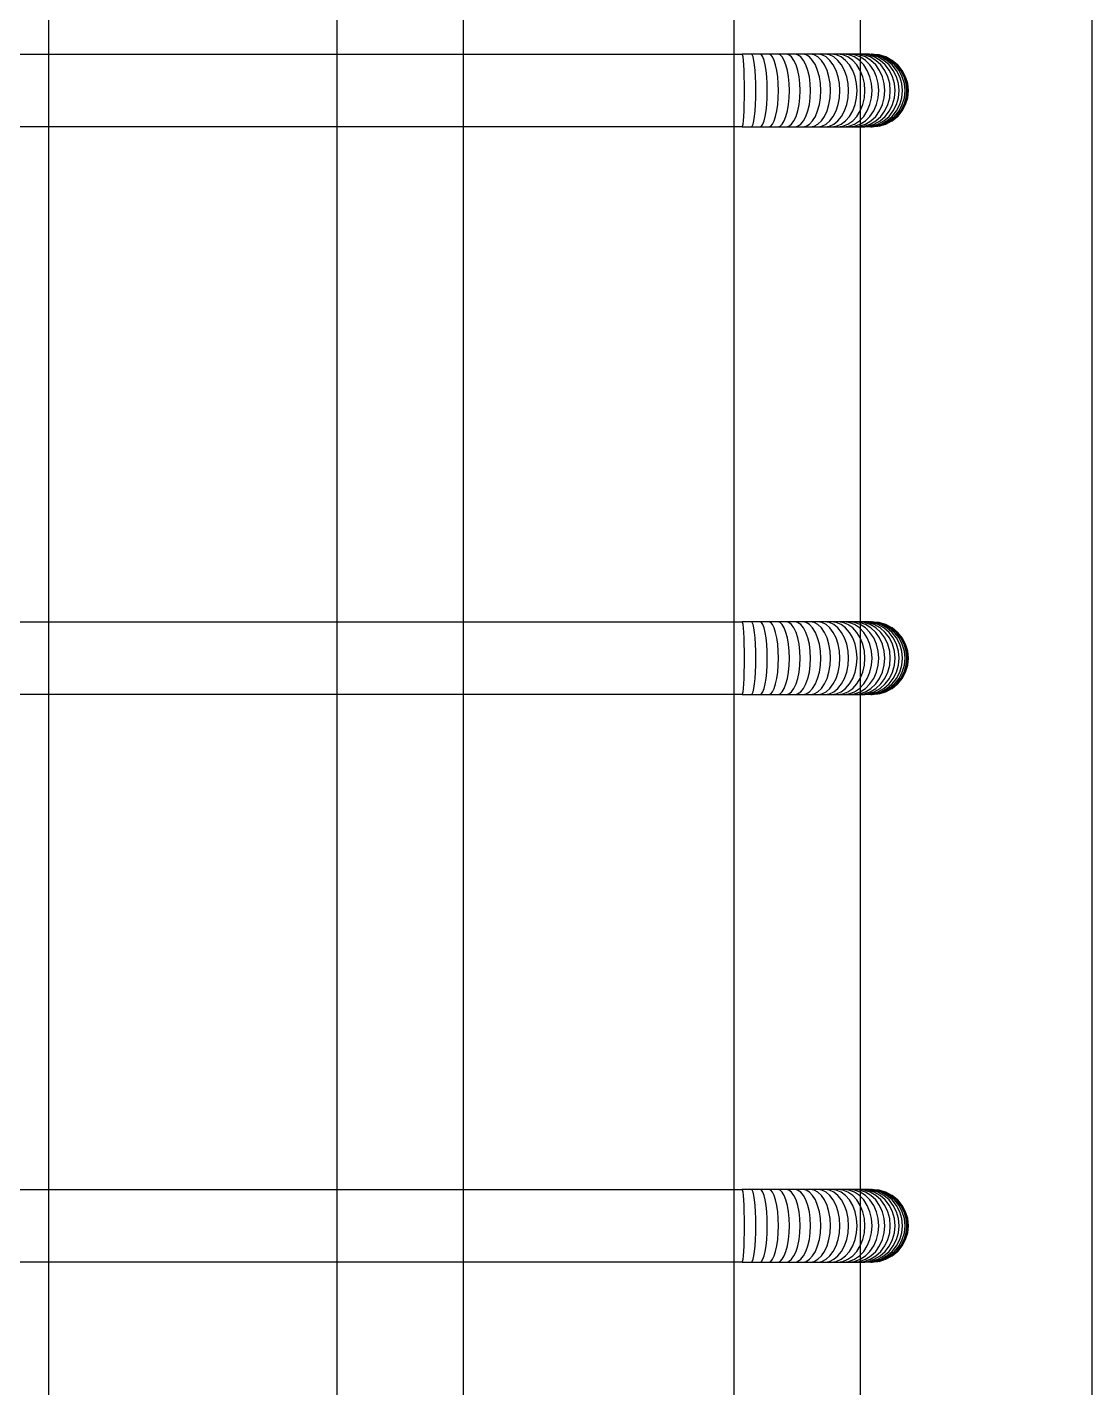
# Model space of a CAD drawing. Header units: inches. Extents: x 31 to 716, y 21 to 143.
# Drawn here: x 274.411 to 275.631, y 68.587 to 70.145 of the extents above; entities that cross this region are included whole.
import ezdxf

# ---------------------------------------------------------------- set-up
doc = ezdxf.new("R2010")
doc.units = ezdxf.units.IN
doc.header["$MEASUREMENT"] = 0
doc.layers.add('INNO-RFT-Y', color=2, linetype='Continuous')

# ---------------------------------------------------------------- blocks, each defined once
blk = doc.blocks.new('rebar red 2')
at = {"color": 1}
for p, q in [((-52.21323, -96.54951), (-51.49464, -96.54951)), ((-51.49284, -96.54951), (-51.49464, -96.54951)), ((-51.49454, -96.54964), (-51.49464, -96.54951)), ((-51.49446, -96.55005), (-51.49454, -96.54964)), ((-51.49437, -96.55072), (-51.49446, -96.55005)), ((-51.4943, -96.55161), (-51.49437, -96.55072)), ((-51.49424, -96.5527), (-51.4943, -96.55161)), ((-51.49107, -96.54951), (-51.49284, -96.54951)), ((-51.49266, -96.54964), (-51.49284, -96.54951)), ((-51.49248, -96.55005), (-51.49266, -96.54964)), ((-51.49232, -96.55072), (-51.49248, -96.55005)), ((-51.49218, -96.55161), (-51.49232, -96.55072)), ((-51.49206, -96.5527), (-51.49218, -96.55161)), ((-51.48932, -96.54951), (-51.49107, -96.54951)), ((-51.49079, -96.54964), (-51.49107, -96.54951)), ((-51.49053, -96.55005), (-51.49079, -96.54964)), ((-51.49029, -96.55072), (-51.49053, -96.55005)), ((-51.49008, -96.55161), (-51.49029, -96.55072)), ((-51.4899, -96.5527), (-51.49008, -96.55161)), ((-51.48759, -96.54951), (-51.48932, -96.54951)), ((-51.48895, -96.54964), (-51.48932, -96.54951)), ((-51.4886, -96.55005), (-51.48895, -96.54964)), ((-51.48828, -96.55072), (-51.4886, -96.55005)), ((-51.488, -96.55161), (-51.48828, -96.55072)), ((-51.48777, -96.5527), (-51.488, -96.55161)), ((-51.48591, -96.54951), (-51.48759, -96.54951)), ((-51.48714, -96.54964), (-51.48759, -96.54951)), ((-51.48671, -96.55005), (-51.48714, -96.54964)), ((-51.48631, -96.55072), (-51.48671, -96.55005)), ((-51.48596, -96.55161), (-51.48631, -96.55072)), ((-51.48567, -96.5527), (-51.48596, -96.55161)), ((-51.48427, -96.54951), (-51.48591, -96.54951)), ((-51.48537, -96.54964), (-51.48591, -96.54951)), ((-51.48486, -96.55005), (-51.48537, -96.54964)), ((-51.48438, -96.55072), (-51.48486, -96.55005)), ((-51.48396, -96.55161), (-51.48438, -96.55072)), ((-51.48268, -96.54951), (-51.48427, -96.54951)), ((-51.48365, -96.54964), (-51.48427, -96.54951)), ((-51.48362, -96.5527), (-51.48396, -96.55161)), ((-51.48305, -96.55005), (-51.48365, -96.54964)), ((-51.4825, -96.55072), (-51.48305, -96.55005)), ((-51.48116, -96.54951), (-51.48268, -96.54951)), ((-51.48198, -96.54964), (-51.48268, -96.54951)), ((-51.48202, -96.55161), (-51.4825, -96.55072)), ((-51.48162, -96.5527), (-51.48202, -96.55161)), ((-51.48131, -96.55005), (-51.48198, -96.54964)), ((-51.48068, -96.55072), (-51.48131, -96.55005)), ((-51.47969, -96.54951), (-51.48116, -96.54951)), ((-51.48038, -96.54964), (-51.48116, -96.54951)), ((-51.48014, -96.55161), (-51.48068, -96.55072)), ((-51.47963, -96.55005), (-51.48038, -96.54964)), ((-51.47969, -96.5527), (-51.48014, -96.55161)), ((-51.4783, -96.54951), (-51.47969, -96.54951)), ((-51.47884, -96.54964), (-51.47969, -96.54951)), ((-51.47893, -96.55072), (-51.47963, -96.55005)), ((-51.47833, -96.55161), (-51.47893, -96.55072)), ((-51.47802, -96.55005), (-51.47884, -96.54964)), ((-51.47783, -96.5527), (-51.47833, -96.55161)), ((-51.47699, -96.54951), (-51.4783, -96.54951)), ((-51.47738, -96.54964), (-51.4783, -96.54951)), ((-51.47726, -96.55072), (-51.47802, -96.55005)), ((-51.47649, -96.55005), (-51.47738, -96.54964)), ((-51.4766, -96.55161), (-51.47726, -96.55072)), ((-51.47576, -96.54951), (-51.47699, -96.54951)), ((-51.476, -96.54964), (-51.47699, -96.54951)), ((-51.47605, -96.5527), (-51.4766, -96.55161)), ((-51.47567, -96.55072), (-51.47649, -96.55005)), ((-51.47504, -96.55005), (-51.476, -96.54964)), ((-51.47462, -96.54951), (-51.47576, -96.54951)), ((-51.4747, -96.54964), (-51.47576, -96.54951)), ((-51.47495, -96.55161), (-51.47567, -96.55072)), ((-51.47416, -96.55072), (-51.47504, -96.55005)), ((-51.47436, -96.5527), (-51.47495, -96.55161)), ((-51.47369, -96.55005), (-51.4747, -96.54964)), ((-51.47357, -96.54951), (-51.47462, -96.54951)), ((-51.4735, -96.54964), (-51.47462, -96.54951)), ((-51.47339, -96.55161), (-51.47416, -96.55072)), ((-51.47275, -96.55072), (-51.47369, -96.55005)), ((-51.47262, -96.54951), (-51.47357, -96.54951)), ((-51.4724, -96.54964), (-51.47357, -96.54951)), ((-51.47243, -96.55005), (-51.4735, -96.54964)), ((-51.47276, -96.5527), (-51.47339, -96.55161)), ((-51.47193, -96.55161), (-51.47275, -96.55072)), ((-51.47177, -96.54951), (-51.47262, -96.54951)), ((-51.4714, -96.54964), (-51.47262, -96.54951)), ((-51.47144, -96.55072), (-51.47243, -96.55005)), ((-51.47128, -96.55005), (-51.4724, -96.54964)), ((-51.47126, -96.5527), (-51.47193, -96.55161)), ((-51.47103, -96.54951), (-51.47177, -96.54951)), ((-51.47051, -96.54964), (-51.47177, -96.54951)), ((-51.47058, -96.55161), (-51.47144, -96.55072)), ((-51.47023, -96.55005), (-51.4714, -96.54964)), ((-51.47024, -96.55072), (-51.47128, -96.55005)), ((-51.47039, -96.54951), (-51.47103, -96.54951)), ((-51.46973, -96.54964), (-51.47103, -96.54951)), ((-51.46987, -96.5527), (-51.47058, -96.55161)), ((-51.4693, -96.55005), (-51.47051, -96.54964)), ((-51.46906, -96.54964), (-51.47039, -96.54951)), ((-51.46946, -96.54951), (-51.47039, -96.54951)), ((-51.46934, -96.55161), (-51.47024, -96.55072)), ((-51.46916, -96.55072), (-51.47023, -96.55005)), ((-51.46848, -96.55005), (-51.46973, -96.54964)), ((-51.46946, -96.54951), (-51.46923, -96.54953)), ((-51.46859, -96.5527), (-51.46934, -96.55161)), ((-51.46818, -96.55072), (-51.4693, -96.55005)), ((-51.46917, -96.54951), (-51.46923, -96.54953)), ((-51.4692, -96.54953), (-51.46923, -96.54953)), ((-51.46917, -96.54951), (-51.4692, -96.54953)), ((-51.46917, -96.54951), (-51.46905, -96.54952)), ((-51.46821, -96.55161), (-51.46916, -96.55072)), ((-51.46779, -96.55005), (-51.46906, -96.54964)), ((-51.46899, -96.54951), (-51.46905, -96.54952)), ((-51.46899, -96.54951), (-51.46893, -96.54951)), ((-51.46896, -96.54951), (-51.46899, -96.54951)), ((-51.46893, -96.54951), (-51.46896, -96.54951)), ((-51.46809, -96.54964), (-51.46893, -96.54951)), ((-51.46851, -96.54964), (-51.46893, -96.54951)), ((-51.46721, -96.55005), (-51.46851, -96.54964)), ((-51.46733, -96.55072), (-51.46848, -96.55005)), ((-51.46744, -96.5527), (-51.46821, -96.55161)), ((-51.46721, -96.55161), (-51.46818, -96.55072)), ((-51.46676, -96.55005), (-51.46809, -96.54964)), ((-51.46778, -96.54964), (-51.46809, -96.54964)), ((-51.46661, -96.55072), (-51.46779, -96.55005)), ((-51.46644, -96.55005), (-51.46778, -96.54964)), ((-51.46753, -96.54964), (-51.46778, -96.54964)), ((-51.46624, -96.55005), (-51.46753, -96.54964)), ((-51.46633, -96.55161), (-51.46733, -96.55072)), ((-51.46601, -96.55072), (-51.46721, -96.55005)), ((-51.4664, -96.5527), (-51.46721, -96.55161)), ((-51.46554, -96.55072), (-51.46676, -96.55005)), ((-51.46557, -96.55161), (-51.46661, -96.55072)), ((-51.46521, -96.55072), (-51.46644, -96.55005)), ((-51.4655, -96.5527), (-51.46633, -96.55161)), ((-51.46618, -96.55005), (-51.46624, -96.55005)), ((-51.465, -96.55072), (-51.46618, -96.55005)), ((-51.46496, -96.55161), (-51.46601, -96.55072)), ((-51.46473, -96.5527), (-51.46557, -96.55161)), ((-51.46447, -96.55161), (-51.46554, -96.55072)), ((-51.46412, -96.55161), (-51.46521, -96.55072)), ((-51.46494, -96.55072), (-51.465, -96.55072)), ((-51.46409, -96.5527), (-51.46496, -96.55161)), ((-51.46391, -96.55161), (-51.46494, -96.55072)), ((-51.46359, -96.5527), (-51.46447, -96.55161)), ((-51.46324, -96.5527), (-51.46412, -96.55161)), ((-51.46302, -96.5527), (-51.46391, -96.55161)), ((-51.46385, -96.55161), (-51.46391, -96.55161)), ((-51.46295, -96.5527), (-51.46385, -96.55161)), ((-51.4942, -96.55395), (-51.49424, -96.5527)), ((-51.49417, -96.5553), (-51.4942, -96.55395)), ((-51.49198, -96.55395), (-51.49206, -96.5527)), ((-51.49192, -96.5553), (-51.49198, -96.55395)), ((-51.48977, -96.55395), (-51.4899, -96.5527)), ((-51.48969, -96.5553), (-51.48977, -96.55395)), ((-51.4876, -96.55395), (-51.48777, -96.5527)), ((-51.48749, -96.5553), (-51.4876, -96.55395)), ((-51.48546, -96.55395), (-51.48567, -96.5527)), ((-51.48533, -96.5553), (-51.48546, -96.55395)), ((-51.48337, -96.55395), (-51.48362, -96.5527)), ((-51.48321, -96.5553), (-51.48337, -96.55395)), ((-51.48133, -96.55395), (-51.48162, -96.5527)), ((-51.48115, -96.5553), (-51.48133, -96.55395)), ((-51.47936, -96.55395), (-51.47969, -96.5527)), ((-51.47915, -96.5553), (-51.47936, -96.55395)), ((-51.47746, -96.55395), (-51.47783, -96.5527)), ((-51.47723, -96.5553), (-51.47746, -96.55395)), ((-51.47565, -96.55395), (-51.47605, -96.5527)), ((-51.4754, -96.5553), (-51.47565, -96.55395)), ((-51.47392, -96.55395), (-51.47436, -96.5527)), ((-51.47365, -96.5553), (-51.47392, -96.55395)), ((-51.47229, -96.55395), (-51.47276, -96.5527)), ((-51.472, -96.5553), (-51.47229, -96.55395)), ((-51.47076, -96.55395), (-51.47126, -96.5527)), ((-51.47045, -96.5553), (-51.47076, -96.55395)), ((-51.46934, -96.55395), (-51.46987, -96.5527)), ((-51.46902, -96.5553), (-51.46934, -96.55395)), ((-51.46804, -96.55395), (-51.46859, -96.5527)), ((-51.4677, -96.5553), (-51.46804, -96.55395)), ((-51.46686, -96.55395), (-51.46744, -96.5527)), ((-51.46651, -96.5553), (-51.46686, -96.55395)), ((-51.46581, -96.55395), (-51.4664, -96.5527)), ((-51.46544, -96.5553), (-51.46581, -96.55395)), ((-51.46488, -96.55395), (-51.4655, -96.5527)), ((-51.46451, -96.5553), (-51.46488, -96.55395)), ((-51.4641, -96.55395), (-51.46473, -96.5527)), ((-51.46371, -96.5553), (-51.4641, -96.55395)), ((-51.46345, -96.55395), (-51.46409, -96.5527)), ((-51.46294, -96.55395), (-51.46359, -96.5527)), ((-51.46305, -96.5553), (-51.46345, -96.55395)), ((-51.46258, -96.55395), (-51.46324, -96.5527)), ((-51.46236, -96.55395), (-51.46302, -96.5527)), ((-51.46229, -96.55395), (-51.46295, -96.5527)), ((-51.46254, -96.5553), (-51.46294, -96.55395)), ((-51.46217, -96.5553), (-51.46258, -96.55395)), ((-51.46195, -96.5553), (-51.46236, -96.55395)), ((-51.46188, -96.5553), (-51.46229, -96.55395)), ((-51.49416, -96.5567), (-51.49417, -96.5553)), ((-51.49417, -96.5581), (-51.49416, -96.5567)), ((-51.49191, -96.5567), (-51.49192, -96.5553)), ((-51.49192, -96.5581), (-51.49191, -96.5567)), ((-51.48966, -96.5567), (-51.48969, -96.5553)), ((-51.48969, -96.5581), (-51.48966, -96.5567)), ((-51.48745, -96.5567), (-51.48749, -96.5553)), ((-51.48749, -96.5581), (-51.48745, -96.5567)), ((-51.48528, -96.5567), (-51.48533, -96.5553)), ((-51.48533, -96.5581), (-51.48528, -96.5567)), ((-51.48316, -96.5567), (-51.48321, -96.5553)), ((-51.48321, -96.5581), (-51.48316, -96.5567)), ((-51.48109, -96.5567), (-51.48115, -96.5553)), ((-51.48115, -96.5581), (-51.48109, -96.5567)), ((-51.47909, -96.5567), (-51.47915, -96.5553)), ((-51.47915, -96.5581), (-51.47909, -96.5567)), ((-51.47716, -96.5567), (-51.47723, -96.5553)), ((-51.47723, -96.5581), (-51.47716, -96.5567)), ((-51.47531, -96.5567), (-51.4754, -96.5553)), ((-51.4754, -96.5581), (-51.47531, -96.5567)), ((-51.47356, -96.5567), (-51.47365, -96.5553)), ((-51.47365, -96.5581), (-51.47356, -96.5567)), ((-51.4719, -96.5567), (-51.472, -96.5553)), ((-51.472, -96.5581), (-51.4719, -96.5567)), ((-51.47035, -96.5567), (-51.47045, -96.5553)), ((-51.47045, -96.5581), (-51.47035, -96.5567)), ((-51.46891, -96.5567), (-51.46902, -96.5553)), ((-51.46902, -96.5581), (-51.46891, -96.5567)), ((-51.46758, -96.5567), (-51.4677, -96.5553)), ((-51.4677, -96.5581), (-51.46758, -96.5567)), ((-51.46639, -96.5567), (-51.46651, -96.5553)), ((-51.46651, -96.5581), (-51.46639, -96.5567)), ((-51.46532, -96.5567), (-51.46544, -96.5553)), ((-51.46544, -96.5581), (-51.46532, -96.5567)), ((-51.46438, -96.5567), (-51.46451, -96.5553)), ((-51.46451, -96.5581), (-51.46438, -96.5567)), ((-51.46358, -96.5567), (-51.46371, -96.5553)), ((-51.46371, -96.5581), (-51.46358, -96.5567)), ((-51.46292, -96.5567), (-51.46305, -96.5553)), ((-51.46305, -96.5581), (-51.46292, -96.5567)), ((-51.4624, -96.5567), (-51.46254, -96.5553)), ((-51.46254, -96.5581), (-51.4624, -96.5567)), ((-51.46203, -96.5567), (-51.46217, -96.5553)), ((-51.46217, -96.5581), (-51.46203, -96.5567)), ((-51.46181, -96.5567), (-51.46195, -96.5553)), ((-51.46195, -96.5581), (-51.46181, -96.5567)), ((-51.46174, -96.5567), (-51.46188, -96.5553)), ((-51.46188, -96.5581), (-51.46174, -96.5567)), ((-51.49424, -96.5607), (-51.4942, -96.55945)), ((-51.4942, -96.55945), (-51.49417, -96.5581)), ((-51.49206, -96.5607), (-51.49198, -96.55945)), ((-51.49198, -96.55945), (-51.49192, -96.5581)), ((-51.4899, -96.5607), (-51.48977, -96.55945)), ((-51.48977, -96.55945), (-51.48969, -96.5581)), ((-51.48777, -96.5607), (-51.4876, -96.55945)), ((-51.4876, -96.55945), (-51.48749, -96.5581)), ((-51.48567, -96.5607), (-51.48546, -96.55945)), ((-51.48546, -96.55945), (-51.48533, -96.5581)), ((-51.48362, -96.5607), (-51.48337, -96.55945)), ((-51.48337, -96.55945), (-51.48321, -96.5581)), ((-51.48162, -96.5607), (-51.48133, -96.55945)), ((-51.48133, -96.55945), (-51.48115, -96.5581)), ((-51.47969, -96.5607), (-51.47936, -96.55945)), ((-51.47936, -96.55945), (-51.47915, -96.5581)), ((-51.47783, -96.5607), (-51.47746, -96.55945)), ((-51.47746, -96.55945), (-51.47723, -96.5581)), ((-51.47605, -96.5607), (-51.47565, -96.55945)), ((-51.47565, -96.55945), (-51.4754, -96.5581)), ((-51.47436, -96.5607), (-51.47392, -96.55945)), ((-51.47392, -96.55945), (-51.47365, -96.5581)), ((-51.47276, -96.5607), (-51.47229, -96.55945)), ((-51.47229, -96.55945), (-51.472, -96.5581)), ((-51.47126, -96.5607), (-51.47076, -96.55945)), ((-51.47076, -96.55945), (-51.47045, -96.5581)), ((-51.46987, -96.5607), (-51.46934, -96.55945)), ((-51.46934, -96.55945), (-51.46902, -96.5581)), ((-51.46859, -96.5607), (-51.46804, -96.55945)), ((-51.46804, -96.55945), (-51.4677, -96.5581)), ((-51.46744, -96.5607), (-51.46686, -96.55945)), ((-51.46686, -96.55945), (-51.46651, -96.5581)), ((-51.4664, -96.5607), (-51.46581, -96.55945)), ((-51.46581, -96.55945), (-51.46544, -96.5581)), ((-51.4655, -96.5607), (-51.46488, -96.55945)), ((-51.46488, -96.55945), (-51.46451, -96.5581)), ((-51.46473, -96.5607), (-51.4641, -96.55945)), ((-51.4641, -96.55945), (-51.46371, -96.5581)), ((-51.46409, -96.5607), (-51.46345, -96.55945)), ((-51.46359, -96.5607), (-51.46294, -96.55945)), ((-51.46345, -96.55945), (-51.46305, -96.5581)), ((-51.46324, -96.5607), (-51.46258, -96.55945)), ((-51.46302, -96.5607), (-51.46236, -96.55945)), ((-51.46295, -96.5607), (-51.46229, -96.55945)), ((-51.46294, -96.55945), (-51.46254, -96.5581)), ((-51.46258, -96.55945), (-51.46217, -96.5581)), ((-51.46236, -96.55945), (-51.46195, -96.5581)), ((-51.46229, -96.55945), (-51.46188, -96.5581)), ((-51.49446, -96.56334), (-51.49437, -96.56268)), ((-51.49437, -96.56268), (-51.4943, -96.56179)), ((-51.4943, -96.56179), (-51.49424, -96.5607)), ((-51.49248, -96.56334), (-51.49232, -96.56268)), ((-51.49232, -96.56268), (-51.49218, -96.56179)), ((-51.49218, -96.56179), (-51.49206, -96.5607)), ((-51.49053, -96.56334), (-51.49029, -96.56268)), ((-51.49029, -96.56268), (-51.49008, -96.56179)), ((-51.49008, -96.56179), (-51.4899, -96.5607)), ((-51.4886, -96.56334), (-51.48828, -96.56268)), ((-51.48828, -96.56268), (-51.488, -96.56179)), ((-51.488, -96.56179), (-51.48777, -96.5607)), ((-51.48671, -96.56334), (-51.48631, -96.56268)), ((-51.48631, -96.56268), (-51.48596, -96.56179)), ((-51.48596, -96.56179), (-51.48567, -96.5607)), ((-51.48486, -96.56334), (-51.48438, -96.56268)), ((-51.48438, -96.56268), (-51.48396, -96.56179)), ((-51.48396, -96.56179), (-51.48362, -96.5607)), ((-51.48305, -96.56334), (-51.4825, -96.56268)), ((-51.4825, -96.56268), (-51.48202, -96.56179)), ((-51.48202, -96.56179), (-51.48162, -96.5607)), ((-51.48131, -96.56334), (-51.48068, -96.56268)), ((-51.48068, -96.56268), (-51.48014, -96.56179)), ((-51.48014, -96.56179), (-51.47969, -96.5607)), ((-51.47963, -96.56334), (-51.47893, -96.56268)), ((-51.47893, -96.56268), (-51.47833, -96.56179)), ((-51.47833, -96.56179), (-51.47783, -96.5607)), ((-51.47802, -96.56334), (-51.47726, -96.56268)), ((-51.47726, -96.56268), (-51.4766, -96.56179)), ((-51.4766, -96.56179), (-51.47605, -96.5607)), ((-51.47649, -96.56334), (-51.47567, -96.56268)), ((-51.47567, -96.56268), (-51.47495, -96.56179)), ((-51.47504, -96.56334), (-51.47416, -96.56268)), ((-51.47495, -96.56179), (-51.47436, -96.5607)), ((-51.47416, -96.56268), (-51.47339, -96.56179)), ((-51.47369, -96.56334), (-51.47275, -96.56268)), ((-51.47339, -96.56179), (-51.47276, -96.5607)), ((-51.47275, -96.56268), (-51.47193, -96.56179)), ((-51.47243, -96.56334), (-51.47144, -96.56268)), ((-51.47193, -96.56179), (-51.47126, -96.5607)), ((-51.47144, -96.56268), (-51.47058, -96.56179)), ((-51.47128, -96.56334), (-51.47024, -96.56268)), ((-51.47058, -96.56179), (-51.46987, -96.5607)), ((-51.47024, -96.56268), (-51.46934, -96.56179)), ((-51.47023, -96.56334), (-51.46916, -96.56268)), ((-51.46934, -96.56179), (-51.46859, -96.5607)), ((-51.4693, -96.56334), (-51.46818, -96.56268)), ((-51.46916, -96.56268), (-51.46821, -96.56179)), ((-51.46848, -96.56334), (-51.46733, -96.56268)), ((-51.46821, -96.56179), (-51.46744, -96.5607)), ((-51.46818, -96.56268), (-51.46721, -96.56179)), ((-51.46779, -96.56334), (-51.46661, -96.56268)), ((-51.46733, -96.56268), (-51.46633, -96.56179)), ((-51.46721, -96.56179), (-51.4664, -96.5607)), ((-51.46721, -96.56334), (-51.46601, -96.56268)), ((-51.46676, -96.56334), (-51.46554, -96.56268)), ((-51.46661, -96.56268), (-51.46557, -96.56179)), ((-51.46644, -96.56334), (-51.46521, -96.56268)), ((-51.46633, -96.56179), (-51.4655, -96.5607)), ((-51.46618, -96.56334), (-51.465, -96.56268)), ((-51.46601, -96.56268), (-51.46496, -96.56179)), ((-51.46557, -96.56179), (-51.46473, -96.5607)), ((-51.46554, -96.56268), (-51.46447, -96.56179)), ((-51.46521, -96.56268), (-51.46412, -96.56179)), ((-51.465, -96.56268), (-51.46494, -96.56268)), ((-51.46496, -96.56179), (-51.46409, -96.5607)), ((-51.46494, -96.56268), (-51.46391, -96.56179)), ((-51.46447, -96.56179), (-51.46359, -96.5607)), ((-51.46412, -96.56179), (-51.46324, -96.5607)), ((-51.46391, -96.56179), (-51.46302, -96.5607)), ((-51.46391, -96.56179), (-51.46385, -96.56179)), ((-51.46385, -96.56179), (-51.46295, -96.5607)), ((-51.49464, -96.56389), (-52.21323, -96.56389)), ((-51.49464, -96.56389), (-51.49454, -96.56375)), ((-51.49464, -96.56389), (-51.49284, -96.56389)), ((-51.49454, -96.56375), (-51.49446, -96.56334)), ((-51.49284, -96.56389), (-51.49266, -96.56375)), ((-51.49284, -96.56389), (-51.49107, -96.56389)), ((-51.49266, -96.56375), (-51.49248, -96.56334)), ((-51.49107, -96.56389), (-51.49079, -96.56375)), ((-51.49107, -96.56389), (-51.48932, -96.56389)), ((-51.49079, -96.56375), (-51.49053, -96.56334)), ((-51.48932, -96.56389), (-51.48895, -96.56375)), ((-51.48932, -96.56389), (-51.48759, -96.56389)), ((-51.48895, -96.56375), (-51.4886, -96.56334)), ((-51.48759, -96.56389), (-51.48714, -96.56375)), ((-51.48759, -96.56389), (-51.48591, -96.56389)), ((-51.48714, -96.56375), (-51.48671, -96.56334)), ((-51.48591, -96.56389), (-51.48537, -96.56375)), ((-51.48591, -96.56389), (-51.48427, -96.56389)), ((-51.48537, -96.56375), (-51.48486, -96.56334)), ((-51.48427, -96.56389), (-51.48365, -96.56375)), ((-51.48427, -96.56389), (-51.48268, -96.56389)), ((-51.48365, -96.56375), (-51.48305, -96.56334)), ((-51.48268, -96.56389), (-51.48198, -96.56375)), ((-51.48268, -96.56389), (-51.48116, -96.56389)), ((-51.48198, -96.56375), (-51.48131, -96.56334)), ((-51.48116, -96.56389), (-51.48038, -96.56375)), ((-51.48116, -96.56389), (-51.47969, -96.56389)), ((-51.48038, -96.56375), (-51.47963, -96.56334)), ((-51.47969, -96.56389), (-51.47884, -96.56375)), ((-51.47969, -96.56389), (-51.4783, -96.56389)), ((-51.47884, -96.56375), (-51.47802, -96.56334)), ((-51.4783, -96.56389), (-51.47738, -96.56375)), ((-51.4783, -96.56389), (-51.47699, -96.56389)), ((-51.47738, -96.56375), (-51.47649, -96.56334)), ((-51.47699, -96.56389), (-51.476, -96.56375)), ((-51.47699, -96.56389), (-51.47576, -96.56389)), ((-51.476, -96.56375), (-51.47504, -96.56334)), ((-51.47576, -96.56389), (-51.4747, -96.56375)), ((-51.47576, -96.56389), (-51.47462, -96.56389)), ((-51.4747, -96.56375), (-51.47369, -96.56334)), ((-51.47462, -96.56389), (-51.4735, -96.56375)), ((-51.47462, -96.56389), (-51.47357, -96.56389)), ((-51.47357, -96.56389), (-51.4724, -96.56375)), ((-51.47357, -96.56389), (-51.47262, -96.56389)), ((-51.4735, -96.56375), (-51.47243, -96.56334)), ((-51.47262, -96.56389), (-51.4714, -96.56375)), ((-51.47262, -96.56389), (-51.47177, -96.56389)), ((-51.4724, -96.56375), (-51.47128, -96.56334)), ((-51.47177, -96.56389), (-51.47051, -96.56375)), ((-51.47177, -96.56389), (-51.47103, -96.56389)), ((-51.4714, -96.56375), (-51.47023, -96.56334)), ((-51.47103, -96.56389), (-51.46973, -96.56375)), ((-51.47103, -96.56389), (-51.47039, -96.56389)), ((-51.47051, -96.56375), (-51.4693, -96.56334)), ((-51.47039, -96.56389), (-51.46906, -96.56375)), ((-51.46917, -96.56389), (-51.47039, -96.56389)), ((-51.46973, -96.56375), (-51.46848, -96.56334)), ((-51.46917, -96.56389), (-51.46905, -96.56388)), ((-51.46906, -96.56375), (-51.46779, -96.56334)), ((-51.46905, -96.56388), (-51.46899, -96.56389)), ((-51.46899, -96.56389), (-51.46893, -96.56389)), ((-51.46899, -96.56389), (-51.46896, -96.56389)), ((-51.46896, -96.56389), (-51.46893, -96.56389)), ((-51.46893, -96.56389), (-51.46809, -96.56375)), ((-51.46893, -96.56389), (-51.46851, -96.56375)), ((-51.46851, -96.56375), (-51.46721, -96.56334)), ((-51.46809, -96.56375), (-51.46676, -96.56334)), ((-51.46809, -96.56375), (-51.46778, -96.56375)), ((-51.46778, -96.56375), (-51.46644, -96.56334)), ((-51.46753, -96.56375), (-51.46778, -96.56375)), ((-51.46753, -96.56375), (-51.46624, -96.56334)), ((-51.46624, -96.56334), (-51.46618, -96.56334))]:
    blk.add_line(p, q, dxfattribs=at)
blk = doc.blocks.new('*U268')
at = {"xscale": 5.790493255340768, "yscale": 5.790493255340768, "zscale": 5.790493255340768}
blk.add_blockref('rebar red 2', (300.2599, 559.1109), dxfattribs=at)
blk = doc.blocks.new('*U269')
at = {"color": 0, "linetype": 'ByBlock', "lineweight": -2, "transparency": 16777216}
for p in [(0, 7.8), (0, 7.15), (0, 6.5)]:
    blk.add_blockref('*U268', p, dxfattribs=at)

msp = doc.modelspace()

# ---------------------------------------------------------------- linework, layer by layer
msp.add_line((275.6311, 77.632), (275.6311, 47.3912))
at = {"layer": 'INNO-RFT-Y', "color": 5}
for p, q in [((274.4355, 85.6014), (274.4357, 59.4365)), ((274.7664, 59.4365), (274.7664, 85.6014)), ((274.9108, 85.6014), (274.911, 59.4365)), ((275.2213, 59.4365), (275.2213, 85.6014)), ((275.366, 59.4365), (275.366, 85.6014))]:
    msp.add_line(p, q, dxfattribs=at)

# ---------------------------------------------------------------- block references
msp.add_blockref('*U269', (273.1499, 62.2725))

doc.saveas('drawing.dxf')
